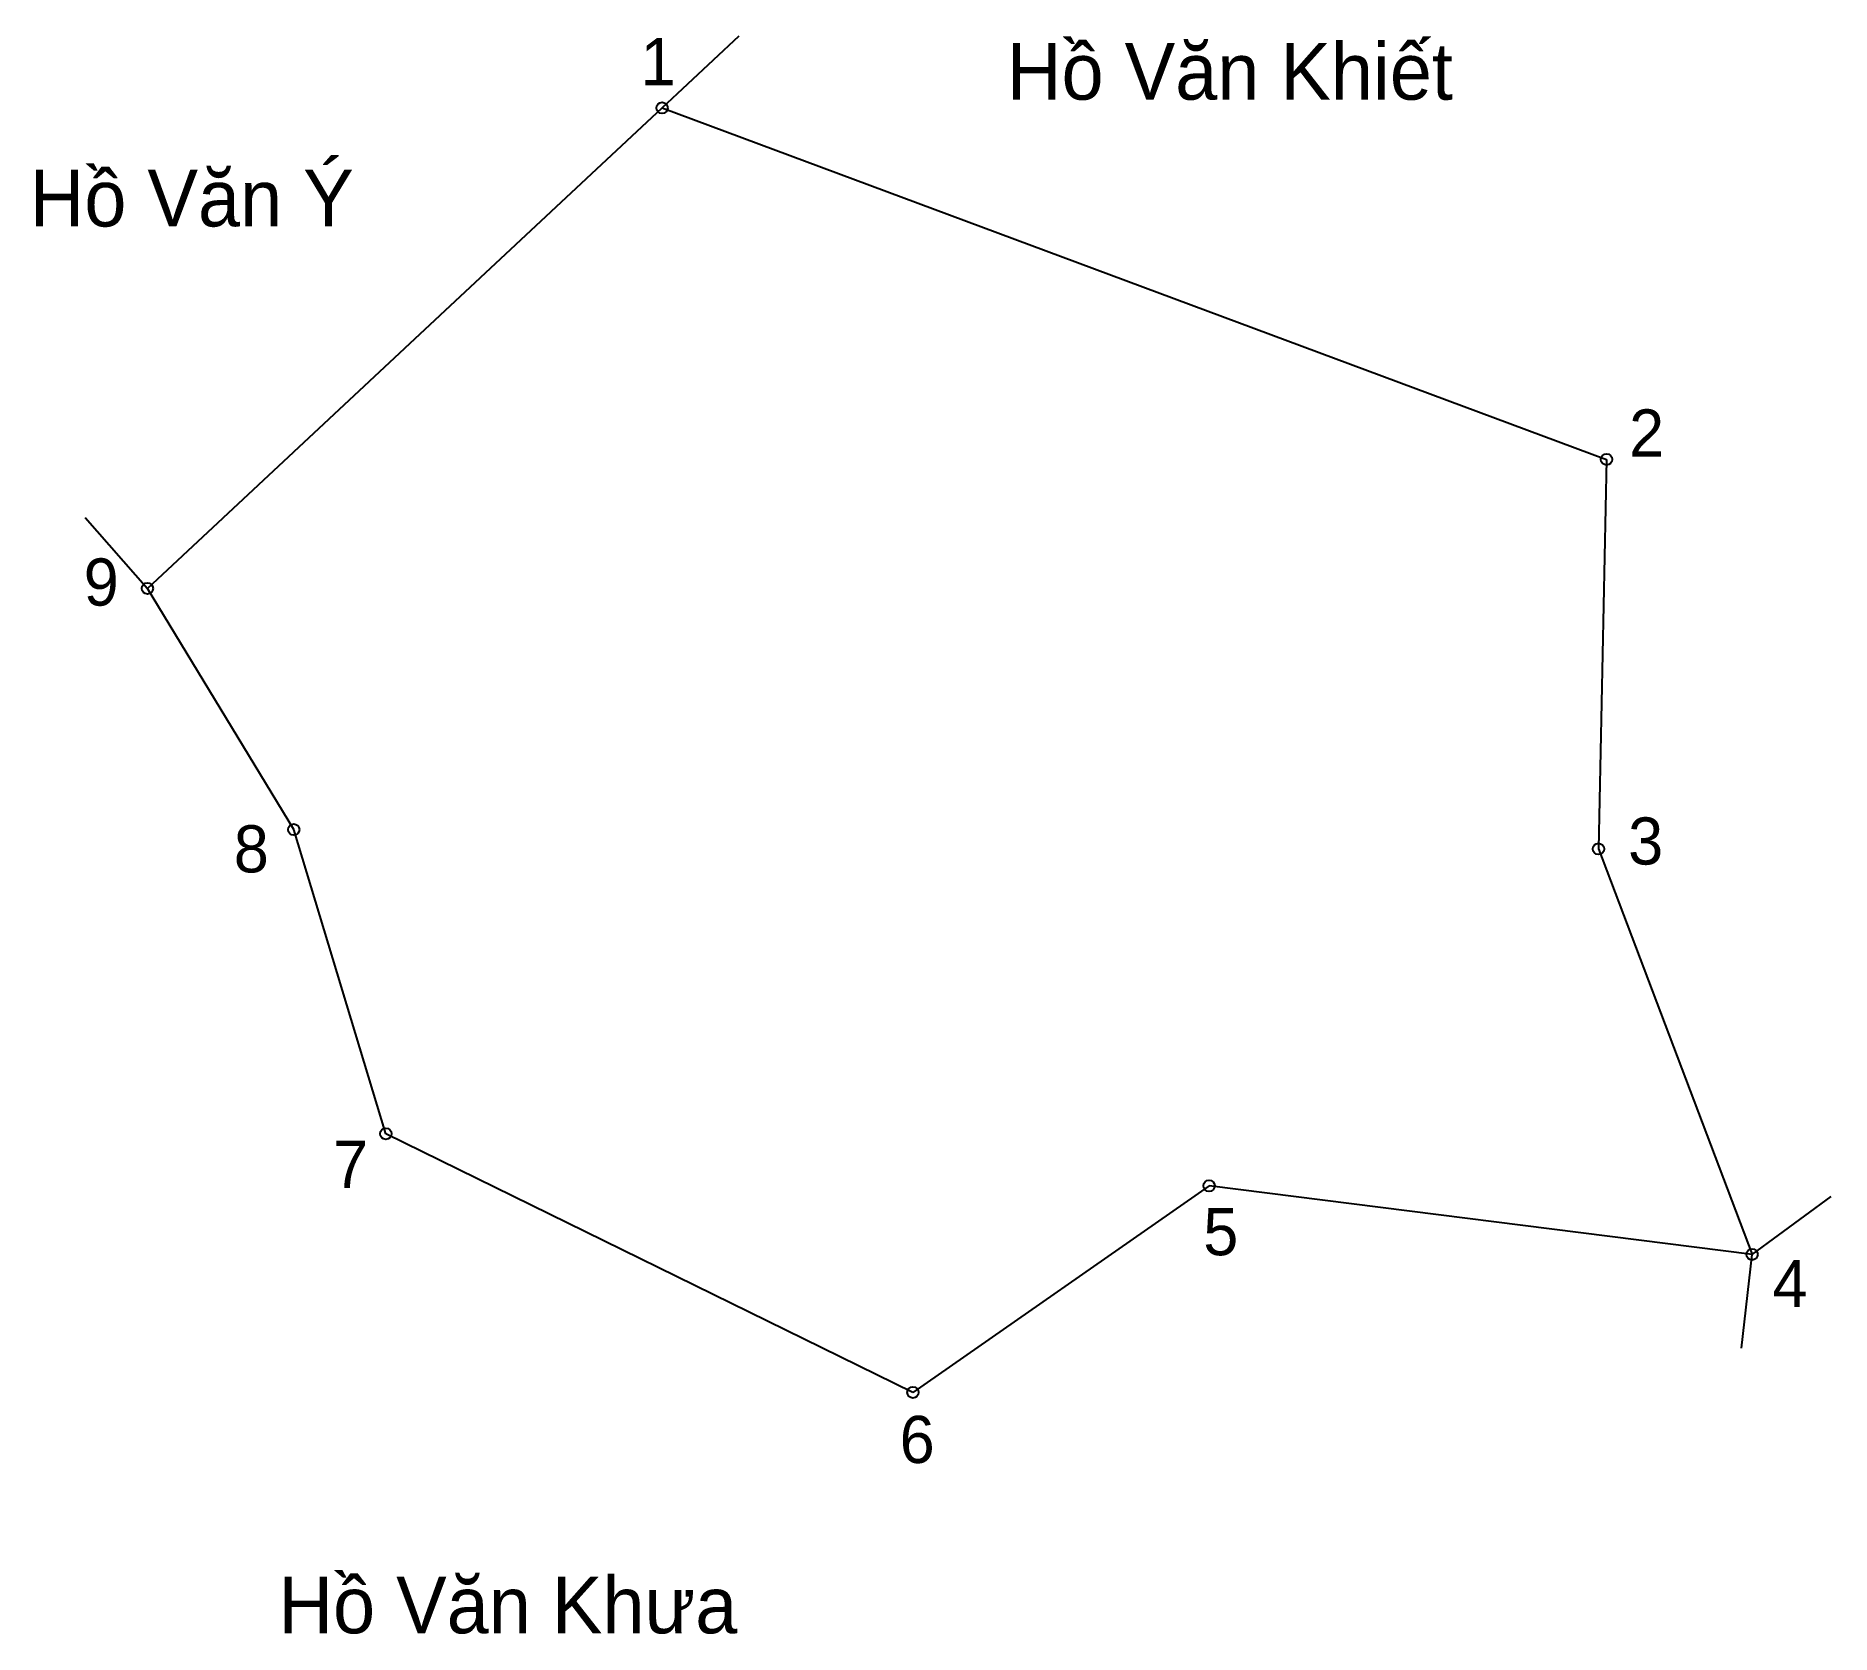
# Model space of a CAD drawing. Extents: x 547064 to 547219, y 1826122 to 1826260.
import ezdxf

# ---------------------------------------------------------------- set-up
doc = ezdxf.new("R2010")
doc.units = 0
for name, color, linetype in [('CanhThua', 7, 'Continuous'), ('MocDinhThua', 7, 'Continuous'), ('RauThua', 7, 'Continuous'), ('SoHieuDinhThua', 7, 'Continuous'), ('TenChuLanCan', 7, 'Continuous')]:
    doc.layers.add(name, color=color, linetype=linetype)

msp = doc.modelspace()

# ---------------------------------------------------------------- linework, layer by layer
at = {"layer": 'CanhThua'}
for p, q in [((547073.17, 1826212.19), (547117.72, 1826253.77)), ((547117.72, 1826253.77), (547199.48, 1826223.35)), ((547199.48, 1826223.35), (547198.78, 1826189.64)), ((547085.84, 1826191.31), (547073.17, 1826212.19)), ((547093.81, 1826165), (547085.84, 1826191.31)), ((547198.78, 1826189.64), (547212.08, 1826154.55)), ((547139.44, 1826142.61), (547093.81, 1826165)), ((547165.07, 1826160.49), (547139.44, 1826142.61)), ((547212.08, 1826154.55), (547165.07, 1826160.49))]:
    msp.add_line(p, q, dxfattribs=at)
at = {"layer": 'MocDinhThua'}
for centre in [(547117.72, 1826253.77), (547199.48, 1826223.35), (547073.17, 1826212.19), (547085.84, 1826191.31), (547198.78, 1826189.64), (547093.81, 1826165), (547165.07, 1826160.49), (547212.08, 1826154.55), (547139.44, 1826142.61)]:
    msp.add_circle(centre, 0.49, dxfattribs=at)
at = {"layer": 'RauThua'}
for p, q in [((547117.72, 1826253.77), (547124.4, 1826260)), ((547067.78, 1826218.33), (547073.17, 1826212.19)), ((547212.08, 1826154.55), (547218.92, 1826159.56)), ((547211.17, 1826146.45), (547212.08, 1826154.55))]:
    msp.add_line(p, q, dxfattribs=at)

# ---------------------------------------------------------------- texts
at = {"layer": 'SoHieuDinhThua'}
for s, p in [('1', (547115.86, 1826255.73)), ('2', (547201.43, 1826223.6)), ('9', (547067.66, 1826210.7)), ('3', (547201.35, 1826188.29)), ('8', (547080.65, 1826187.61)), ('7', (547089.24, 1826160.31)), ('5', (547164.57, 1826154.48)), ('4', (547213.84, 1826149.99)), ('6', (547138.29, 1826136.5))]:
    msp.add_text(s, height=4.08, dxfattribs=at).set_placement(p)
at = {"layer": 'TenChuLanCan'}
for s, height, p in [('Hồ Văn Khiết', 4.9006, (547147.57, 1826254.48)), ('Hồ Văn Ý', 4.901, (547062.98, 1826243.51)), ('Hồ Văn Khưa', 4.9006, (547084.51, 1826121.76))]:
    msp.add_text(s, height=height, dxfattribs=at).set_placement(p)

doc.saveas('drawing.dxf')
